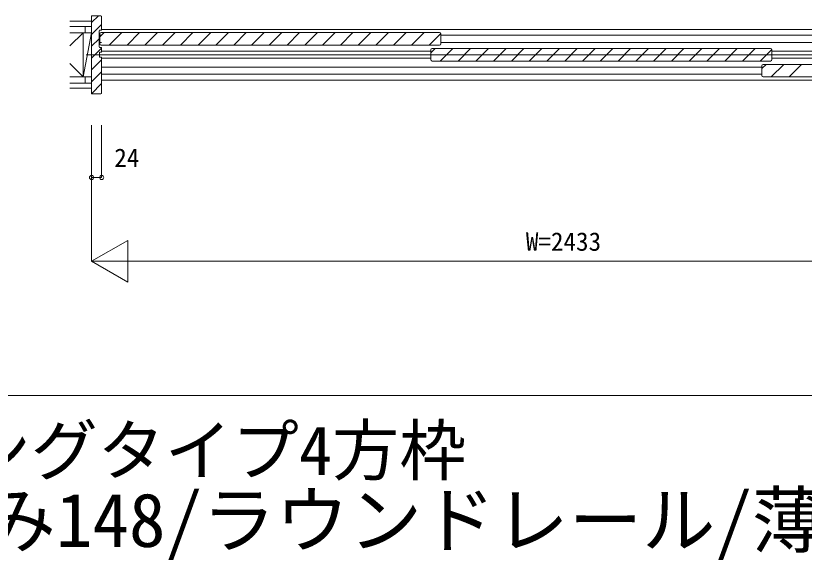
# Model space of a CAD drawing. Units: millimetres, scale not verified. Extents: x -14340 to 14341, y -10000 to 10000.
# Drawn here: x -2236 to -354, y -7148 to -5846 of the extents above; entities that cross this region are included whole.
import ezdxf
from ezdxf.enums import TextEntityAlignment as Align

# ---------------------------------------------------------------- set-up
doc = ezdxf.new("R2010")
doc.units = ezdxf.units.MM
doc.header["$LTSCALE"] = 50
for name, color, linetype, lineweight in [('0-0_0', 7, 'Continuous', 9), ('0-2_YKK_ZWAK', 7, 'Continuous', 9), ('0-4_YKK_12', 4, 'Continuous', 18), ('0-6_YKK_D', 2, 'Continuous', 18)]:
    doc.layers.add(name, color=color, linetype=linetype, lineweight=lineweight)
doc.layers.add('0-1_USER1', color=7, linetype='Continuous')
doc.styles.add('ＭＳ ゴシック', font='')
doc.styles.get('ＭＳ ゴシック').set_extended_font_data('MS Gothic')

msp = doc.modelspace()

# ---------------------------------------------------------------- linework, layer by layer
at = {"layer": '0-0_0'}
msp.add_line((-14340.01, -6752.5), (14159.99, -6752.5), dxfattribs=at)
at = {"layer": '0-2_YKK_ZWAK'}
for p, q in [((-2106.19, -5859.5), (-2054.69, -5859.5)), ((-2054.69, -5872), (-2106.19, -5872)), ((-2106.19, -5887), (-2054.69, -5887)), ((-2106.19, -5918.5), (-2074.69, -5887)), ((-2074.69, -5992), (-2054.69, -5887)), ((-2074.69, -5887), (-2074.69, -5992)), ((-2069.69, -5872), (-2069.69, -5887)), ((-2067.35, -5939.5), (429.16, -5939.5)), ((-2106.19, -5960.5), (-2074.69, -5992)), ((-2106.19, -5992), (-2054.69, -5992)), ((-2069.69, -5992), (-2069.69, -6007)), ((-2106.19, -6007), (-2054.69, -6007)), ((-2054.69, -6019.5), (-2106.19, -6019.5))]:
    msp.add_line(p, q, dxfattribs=at)
at = {"layer": '0-4_YKK_12'}
for p, q in [((-2032.69, -5846.5), (-2054.69, -5846.5)), ((-2054.69, -5862.69), (-2038.5, -5846.5)), ((-2030.69, -5879.5), (-2030.69, -5848.5)), ((-2054.69, -5890.97), (-2030.69, -5866.97)), ((-2036.69, -5920.5), (-2036.69, -5882.5)), ((-2035.19, -5896.73), (-2024.96, -5886.5)), ((-2034.69, -5880.5), (-2031.69, -5880.5)), ((-2031.89, -5886.5), (-1224.49, -5886.5)), ((-2030.69, -5879), (354.31, -5879)), ((-2012.54, -5916.5), (-1982.54, -5886.5)), ((-1970.11, -5916.5), (-1940.11, -5886.5)), ((-1927.68, -5916.5), (-1897.68, -5886.5)), ((-1885.26, -5916.5), (-1855.26, -5886.5)), ((-1842.83, -5916.5), (-1812.83, -5886.5)), ((-1800.41, -5916.5), (-1770.41, -5886.5)), ((-1757.98, -5916.5), (-1727.98, -5886.5)), ((-1715.55, -5916.5), (-1685.55, -5886.5)), ((-1673.13, -5916.5), (-1643.13, -5886.5)), ((-1630.7, -5916.5), (-1600.7, -5886.5)), ((-1588.27, -5916.5), (-1558.27, -5886.5)), ((-1545.85, -5916.5), (-1515.85, -5886.5)), ((-1503.42, -5916.5), (-1473.42, -5886.5)), ((-1460.99, -5916.5), (-1430.99, -5886.5)), ((-1418.57, -5916.5), (-1388.57, -5886.5)), ((-1376.14, -5916.5), (-1346.14, -5886.5)), ((-1333.72, -5916.5), (-1303.72, -5886.5)), ((-1291.29, -5916.5), (-1261.29, -5886.5)), ((-1248.86, -5916.5), (-1221.3, -5888.94)), ((-2054.69, -5919.26), (-2036.69, -5901.26)), ((-2035.19, -5913.2), (-2035.19, -5889.8)), ((-2035.19, -5893), (-2030.69, -5893)), ((-1221.19, -5889.8), (-1221.19, -5913.2)), ((-1221.19, -5893), (354.31, -5893)), ((-2054.69, -5947.54), (-2030.69, -5923.54)), ((-2030.69, -5910), (-2035.19, -5910)), ((-2031.69, -5922.5), (-2034.69, -5922.5)), ((-2031.89, -5916.5), (-1224.49, -5916.5)), ((-1245.19, -5934.73), (-1234.96, -5924.5)), ((-1241.89, -5924.5), (-434.49, -5924.5)), ((-1222.54, -5954.5), (-1192.54, -5924.5)), ((354.31, -5910), (-1221.19, -5910)), ((-1180.11, -5954.5), (-1150.11, -5924.5)), ((-1137.68, -5954.5), (-1107.68, -5924.5)), ((-1095.26, -5954.5), (-1065.26, -5924.5)), ((-1052.83, -5954.5), (-1022.83, -5924.5)), ((-1010.41, -5954.5), (-980.41, -5924.5)), ((-967.98, -5954.5), (-937.98, -5924.5)), ((-925.55, -5954.5), (-895.55, -5924.5)), ((-883.13, -5954.5), (-853.13, -5924.5)), ((-840.7, -5954.5), (-810.7, -5924.5)), ((-798.27, -5954.5), (-768.27, -5924.5)), ((-755.85, -5954.5), (-725.85, -5924.5)), ((-713.42, -5954.5), (-683.42, -5924.5)), ((-670.99, -5954.5), (-640.99, -5924.5)), ((-628.57, -5954.5), (-598.57, -5924.5)), ((-586.14, -5954.5), (-556.14, -5924.5)), ((-543.72, -5954.5), (-513.72, -5924.5)), ((-501.29, -5954.5), (-471.29, -5924.5)), ((-458.86, -5954.5), (-431.3, -5926.94)), ((-1245.19, -5931), (-2030.69, -5931)), ((-1245.19, -5951.2), (-1245.19, -5927.8)), ((-431.19, -5927.8), (-431.19, -5951.2)), ((-431.19, -5931), (354.31, -5931)), ((-2054.69, -5975.83), (-2030.69, -5951.83)), ((-2030.69, -5948), (-1245.07, -5948)), ((-1241.89, -5954.5), (-434.49, -5954.5)), ((-455.19, -5972.73), (-444.96, -5962.5)), ((-451.89, -5962.5), (355.51, -5962.5)), ((-432.54, -5992.5), (-402.54, -5962.5)), ((354.31, -5948), (-431.19, -5948)), ((-390.11, -5992.5), (-360.11, -5962.5)), ((-2054.69, -6004.11), (-2030.69, -5980.11)), ((-455.19, -5969), (-2030.69, -5969)), ((-455.19, -5989.2), (-455.19, -5965.8)), ((-2030.69, -5986), (-455.19, -5986)), ((-2030.69, -6000), (354.31, -6000)), ((-451.89, -5992.5), (355.51, -5992.5)), ((-2054.69, -6032.4), (-2030.69, -6008.4))]:
    msp.add_line(p, q, dxfattribs=at)
for points in [[(-2054.69, -5846.5), (-2054.69, -6032.5), (-2032.69, -6032.5)], [(-2030.69, -6030.5), (-2030.69, -5946), (-2031.19, -5945.5), (-2035.69, -5945.5), (-2035.69, -5944.5), (-2035.69, -5934.5), (-2035.69, -5933.5), (-2031.19, -5933.5), (-2030.69, -5933), (-2030.69, -5923.5)]]:
    msp.add_lwpolyline(points, dxfattribs=at)
for centre, radius, start, end in [((-2032.69, -5848.5), 2, 0.00001, 89.99999), ((-2034.69, -5882.5), 2, 90.00001, 179.99999), ((-2031.89, -5889.8), 3.3, 90, 180), ((-2031.69, -5879.5), 1, 270.00001, 359.99999), ((-1224.49, -5889.8), 3.3, 0, 90), ((-2034.69, -5920.5), 2, 180.00001, 269.99999), ((-2031.89, -5913.2), 3.3, 180, 270), ((-2031.69, -5923.5), 1, 0.00001, 89.99999), ((-1241.89, -5927.8), 3.3, 90, 180), ((-1224.49, -5913.2), 3.3, 270, 0), ((-434.49, -5927.8), 3.3, 0, 90), ((-1241.89, -5951.2), 3.3, 180, 270), ((-451.89, -5965.8), 3.3, 90, 180), ((-434.49, -5951.2), 3.3, 270, 0), ((-451.89, -5989.2), 3.3, 180, 270), ((-2032.69, -6030.5), 2, 270.00001, 359.99999)]:
    msp.add_arc(centre, radius, start, end, dxfattribs=at)
at = {"layer": '0-6_YKK_D'}
for p, q in [((-2054.69, -6107.5), (-2054.69, -6432.5)), ((-2030.69, -6107.5), (-2030.69, -6232.5)), ((-2054.69, -6232.5), (-2030.69, -6232.5)), ((-2054.69, -6432.5), (-1968.09, -6382.5)), ((-1968.09, -6382.5), (-1968.09, -6482.5)), ((-2054.69, -6432.5), (-1968.09, -6482.5)), ((-2054.69, -6432.5), (378.31, -6432.5))]:
    msp.add_line(p, q, dxfattribs=at)
for centre in [(-2054.69, -6232.5), (-2030.69, -6232.5)]:
    msp.add_circle(centre, 5, dxfattribs=at)

# ---------------------------------------------------------------- texts
at = {"layer": '0-1_USER1', "style": 'ＭＳ ゴシック'}
for s, height, p in [('ケーシングタイプ4方枠', 117.3, (-2840.01, -6977.5)), ('枠見込み148/ラウンドレール/薄敷居(シート)', 128.3, (-2840.01, -7152.5))]:
    msp.add_text(s, height=height, dxfattribs=at).set_placement(p, align=Align.BOTTOM_LEFT)
at = {"layer": '0-6_YKK_D', "style": 'ＭＳ ゴシック'}
for s, p in [('24', (-2000.45, -6220.5)), ('W=2433', (-1018.19, -6420.5))]:
    msp.add_text(s, height=43.99, dxfattribs=at).set_placement(p, align=Align.BOTTOM_LEFT)

doc.saveas('drawing.dxf')
